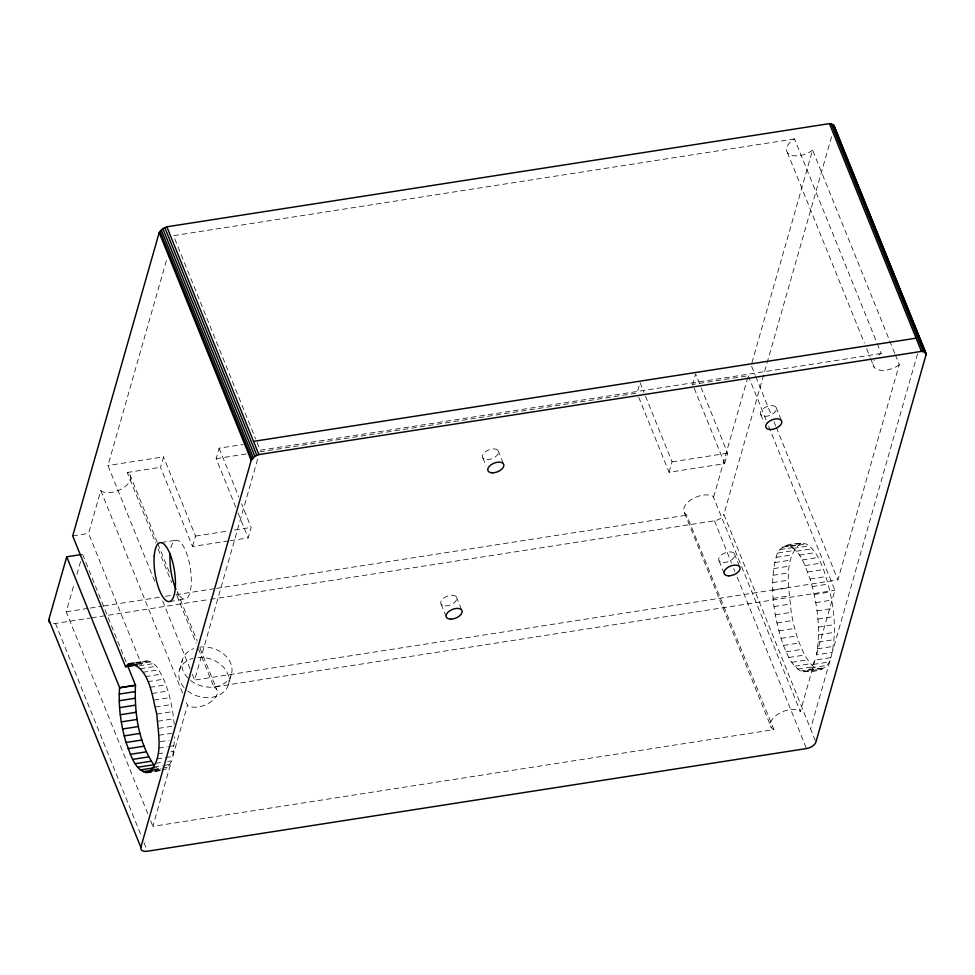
<?xml version="1.0" encoding="UTF-8"?>
<svg xmlns="http://www.w3.org/2000/svg" width="975" height="975" viewBox="0 0 975 975"><rect width="100%" height="100%" fill="white"/><g stroke="black" fill="none" stroke-linecap="round" stroke-linejoin="round"><path stroke-width="0.73" stroke-dasharray="4.88 3.66" d="M806.313 671.556L811.176 667.838L814.978 660.087L830.871 657.613C828.287 671.227 811.895 672.835 800.707 670.995C791.493 665.547 787.386 654.822 783.412 645.426C773.906 617.455 768.714 586.414 776.112 557.347C778.684 543.733 795.088 542.124 806.276 543.965C815.478 549.413 819.597 560.138 823.57 569.534C833.064 597.504 838.268 628.546 830.871 657.613L810.578 728.898M822.193 669.082C813.638 670.422 808.507 661.184 804.741 655.005C797.745 641.721 793.857 627.059 791.2 612.349C789.652 590.862 781.901 559.187 800.67 543.404M917.536 353.827L832.284 652.385L816.404 654.859C821.023 629.606 817.33 603.428 810.115 579.028C805.045 567.109 800.572 546.414 784.79 545.878M165.579 757.575L172.794 756.442L174.757 736.783M147.773 813.638L66.227 611.8L74.417 583.062M76.879 574.446L80.559 561.515M174.257 724.462C172.417 705.583 168.517 686.303 158.718 669.837C155.793 663.878 146.616 656.626 141.448 664.304L88.579 533.435L100.791 490.608L101.303 491.083A17.014 9.323 -22 0 0 123.764 487.585A17.014 9.323 -22 0 0 127.981 472.814L127.213 472.497L155.732 543.075M154.708 581.258L107.945 465.514L166.81 259.082M228.625 540.906L192.562 546.524L160.558 467.305L163.532 456.861L107.945 465.514M235.804 507.293L216.145 458.652L219.119 448.195L243.177 444.454M192.562 546.524L195.536 536.079L163.532 456.861M179.449 670.252L182.423 659.807M814.978 660.087L800.353 711.506L713.164 496.47A17.014 9.323 -22 0 0 690.702 499.968A17.014 9.323 -22 0 0 686.485 514.751L773.931 729.605L152.904 826.349L171.515 760.841L164.288 761.963M895.282 354.766L899.279 364.638L837.903 579.869L194.622 680.075L258.095 457.531M230.124 540.674L248.15 537.871L251.136 527.414L241.581 503.795M187.7 690.958A25.533 19.646 15.9 0 0 228.382 684.779L231.368 674.334A25.533 19.646 15.9 0 0 199.619 647.156M638.735 397.252L669.057 472.302L724.657 463.637L692.64 384.418L695.626 373.973L700.684 386.478M669.057 472.302L672.043 461.857L644.524 393.754M713.676 496.945L748.239 375.765L692.64 384.418M894.721 353.352L812.589 150.089L751.213 365.308L755.211 375.192M724.657 463.637L727.63 453.192L701.244 387.867M815.38 740.781L723.889 514.337L832.528 133.404M172.794 756.442L187.468 705.157L185.189 699.514M816.404 654.859L834.917 590.314L767.057 422.346M161.728 769.799L166.055 769.129L168.114 767.227L171.515 760.841M812.589 150.089L811.748 150.784A17.014 9.323 -22 0 1 789.287 154.282A17.014 9.323 -22 0 1 793.504 139.498L794.515 138.913L876.635 342.176M899.279 364.638L898.426 365.332A17.014 9.323 -22 0 1 879.328 370.098A17.014 9.323 -22 0 1 874.185 360.311M877.207 343.59L881.205 353.474L880.181 354.059A17.014 9.323 -22 0 0 877.037 356.606M794.515 138.913L173.501 235.658L255.621 438.908M881.205 353.474L260.179 450.206L256.193 440.322M127.213 472.497L160.558 467.305M216.145 458.652L246.212 453.96M259.74 451.852L637.053 393.083L640.027 382.639L643.963 392.364M72.698 535.909L88.579 533.435M195.536 536.079L228.589 530.924M234.609 529.998L251.136 527.414M672.043 461.857L727.63 453.192M161.338 542.527L175.78 540.272M66.227 611.8L88.786 608.278M90.285 608.047L102.314 606.17M103.813 605.938L159.449 597.273M165.47 596.334L174.488 594.933M175.988 594.701L215.085 588.607M216.596 588.376L687.241 515.056M169.577 601.502L185.457 599.028M53.43 623.622A8.507 4.656 -22 0 0 55.453 623.452L90.053 618.065M91.565 617.833L208.918 599.552M210.429 599.32L714.456 520.808A8.507 4.656 -22 0 0 723.889 514.337M787.52 545.61L803.4 543.136M782.243 547.207L798.123 544.732M790.396 546.439L806.276 543.965M779.915 549.595L795.807 547.121M793.345 548.316L809.226 545.842M777.867 552.996L793.747 550.522M796.343 551.241L812.224 548.767M776.112 557.347L791.993 554.872M799.329 555.141L815.21 552.667M774.698 562.575L790.579 560.101M135.964 662.513L146.067 660.94M134.026 663.146L148.456 660.904M136.597 663.037L143.825 661.915M802.242 559.955L818.122 557.481M136.524 664.036L150.967 661.793M138.877 664.255L141.765 663.817M139.096 665.852L153.538 663.597M773.638 568.596L789.518 566.122M140.254 668.777L156.134 666.303M805.045 565.61L820.926 563.136M142.825 672.311L158.718 669.837M772.943 575.311L788.836 572.837M807.69 572.008L823.57 569.534M145.348 676.638L161.228 674.164M772.651 582.587L788.531 580.113M147.749 681.671L163.629 679.197M810.115 579.028L826.008 576.554M150.004 687.326L165.884 684.852M772.736 590.314L788.629 587.84M812.309 586.548L828.189 584.074M152.076 693.505L167.956 691.031M773.224 598.357L789.104 595.883M198.51 648.936L213.903 687.046L834.917 590.314M814.198 594.457L830.078 591.983M153.916 700.099L169.808 697.625M774.089 606.572L789.969 604.098M815.783 602.611L831.663 600.137M155.512 706.997L171.393 704.523M775.32 614.823L791.2 612.349M817.013 610.862L832.894 608.388M156.817 714.09L172.709 711.616M776.892 622.976L792.785 620.502M157.828 721.244L173.708 718.77M817.879 619.076L833.759 616.602M778.793 630.886L794.674 628.412M158.511 728.349L172.953 726.107M818.354 627.12L834.234 624.646M158.864 735.272L171.868 733.249M780.975 638.406L796.855 635.932M818.452 634.847L834.332 632.373M160.327 741.682L168.992 740.33M783.412 645.426L799.293 642.952M818.147 642.123L834.027 639.649M158.559 748.13L167.212 746.777M168.663 746.545L174.44 745.656M786.045 651.824L801.938 649.35M817.464 648.838L833.345 646.364M157.901 753.833L165.116 752.7M170.893 751.81L173.782 751.359M788.848 657.479L804.741 655.005M156.914 758.916L164.129 757.794M791.773 662.293L807.653 659.819M155.622 763.315L162.849 762.194M794.747 666.193L810.639 663.719M154.062 766.923L162.715 765.582M164.166 765.351L169.942 764.449M813.235 664.438L829.116 661.964M152.234 769.702L160.887 768.361M162.337 768.129L168.114 767.227M797.745 669.118L813.625 666.644M154.586 769.933L158.913 769.251L161.423 770.152L154.208 771.274M811.176 667.838L827.056 665.364M151.625 771.371L160.29 770.031M155.159 771.457L160.924 770.555M800.707 670.995L816.587 668.521M808.86 670.227L824.74 667.753M803.571 671.824L819.463 669.35M773.931 729.605L773.163 729.3A17.014 9.323 -22 0 1 777.38 714.529A17.014 9.323 -22 0 1 799.841 711.031L800.353 711.506M213.903 687.046L214.658 687.363A17.014 9.323 -22 0 1 210.454 702.134A17.014 9.323 -22 0 1 187.992 705.632L187.468 705.157M156.341 767.447L158.913 769.251M787.373 152.514L864.362 343.066M866.653 348.709L870.066 357.179M870.638 358.593L874.063 367.063M776.124 407.379L780.926 419.274M755.783 376.606L771.749 416.13M774.028 421.773L775.734 426.014M776.307 427.416L837.903 579.869M748.239 375.765L766.484 420.932M760.756 414.558L763.949 422.48M734.346 553.568L739.148 565.451M714.456 520.808L731.506 562.977M733.773 568.608L734.906 571.411M737.185 577.042L806.483 748.556M719.099 560.93L723.901 572.812M684.572 512.972L771.262 727.533M498.103 450.584L503.441 463.783M482.857 457.957L486.062 465.879M456.385 596.858L461.723 610.07M441.139 604.232L445.941 616.115M219.119 448.195L238.777 496.848M238.046 512.85L248.15 537.871M129.882 474.581L157.255 542.332M157.828 543.745L169.236 571.972M177.218 591.74L197.182 641.136M200.033 648.192L216.572 689.13M158.011 548.718L171.697 582.599M176.828 595.298L196.219 643.293M162.691 601.027L190.064 668.777M192.343 674.42L194.622 680.075M100.791 490.608L182.91 693.871M82.619 554.324L126.372 662.647M150.625 820.706L152.904 826.349M55.453 623.452L141.229 835.746M144.068 842.778L146.908 849.81M170.978 547.731A29.786 9.774 81.1 0 1 184.811 549.023A29.786 9.774 81.1 0 1 190.625 589.765A29.786 9.774 81.1 0 1 177.292 592.032M197.913 657.479A25.533 19.646 15.9 0 1 228.382 684.779M184.056 687.546A25.533 19.646 15.9 0 1 192.965 658.344M231.368 674.334A25.533 19.646 15.9 0 1 189.698 679.709M187.882 678.003A25.533 19.646 15.9 0 1 193.647 648.643M486.988 459.639A8.507 4.656 -22 0 0 498.542 451.717A8.507 4.656 -22 0 0 485.916 451.449A8.507 4.656 -22 0 0 486.988 459.639M445.27 605.914A8.507 4.656 -22 0 0 456.824 598.004A8.507 4.656 -22 0 0 444.198 597.724A8.507 4.656 -22 0 0 445.27 605.914M764.766 416.325A8.507 4.656 -22 0 0 776.514 408.537A8.507 4.656 -22 0 0 764.047 408.038A8.507 4.656 -22 0 0 764.766 416.325M723.231 562.612A8.507 4.656 -22 0 0 734.784 554.702A8.507 4.656 -22 0 0 722.158 554.434A8.507 4.656 -22 0 0 723.231 562.612"/><path stroke-width="1.46" d="M137.122 664.974L125.568 666.778L72.698 535.909L159.193 232.623L162.837 228.613L166.859 226.809L829.432 123.618L833.723 125.166L841.608 145.909M81.169 554.556L66.739 556.798L48.823 619.588L140.839 847.348A8.507 4.656 -22 0 0 147.469 851.212L806.483 748.556A8.507 4.656 -22 0 0 815.917 742.097L926.25 354.023L834.234 126.275M150.82 772.127C135.184 774.735 130.516 753.443 126.043 742.487C120.827 724.754 118.255 706.107 119.596 687.631L66.739 556.798M137.865 767.215L153.745 764.741C138.145 741.743 134.343 712.396 135.476 685.157L127.518 665.462M140.839 847.348L251.209 460.383L254.865 456.361L258.875 454.569L921.448 351.378L924.727 352.072L926.25 354.023M125.568 666.778L127.944 664.389L133.075 662.963M147.932 772.578C164.69 760 157.865 732.188 156.817 714.09C152.161 697.527 150.101 668.253 130.187 663.414M253.537 441.37L916.11 338.167M127.944 664.389L133.721 663.487M125.885 666.291L137.438 664.487M119.596 687.631L135.476 685.157M119.559 687.862L135.44 685.388M119.23 694.09L135.123 691.616M119.255 700.72L135.135 698.246M119.596 707.643L135.488 705.169M120.291 714.748L136.171 712.274M121.29 721.902L137.183 719.428M122.606 728.995L138.487 726.521M124.191 735.893L140.083 733.419M126.043 742.487L141.923 740.013M128.115 748.666L143.995 746.192M130.37 754.321L146.25 751.847M132.771 759.354L148.651 756.88M135.281 763.681L151.174 761.207M140.461 769.921L154.903 767.666M143.032 771.725L153.136 770.152M145.543 772.627L151.32 771.725M833.723 125.166L925.738 352.926M842.741 148.736L871.833 220.728M872.966 223.543L888.371 261.653M889.505 264.481L904.91 302.591M906.043 305.419L908.895 312.475M910.041 315.291L920.303 340.702M920.875 342.115L926.213 355.314M832.699 124.325L924.727 352.072M831.236 123.788L923.252 351.548M829.432 123.618L921.448 351.378M166.859 226.809L258.875 454.569M164.775 227.577L256.791 455.325M162.837 228.613L254.865 456.361M161.204 229.856L253.22 457.616M159.949 231.221L251.977 458.981M159.193 232.623L251.209 460.383M50.213 622.879A8.507 4.656 -22 0 1 48.823 619.588M176 589.339A29.786 9.774 81.1 0 1 170.113 553.581M154.221 556.055A29.786 9.774 81.1 0 0 168.285 601.551A29.786 9.774 81.1 0 0 171.697 558.773A29.786 9.774 81.1 0 0 154.221 556.055M492.326 472.838A8.507 4.656 -22 0 0 503.868 464.929A8.507 4.656 -22 0 0 491.254 464.648A8.507 4.656 -22 0 0 492.326 472.838M450.608 619.113A8.507 4.656 -22 0 0 462.162 611.203A8.507 4.656 -22 0 0 449.536 610.935A8.507 4.656 -22 0 0 450.608 619.113M728.569 575.823A8.507 4.656 -22 0 0 740.11 567.901A8.507 4.656 -22 0 0 727.496 567.633A8.507 4.656 -22 0 0 728.569 575.823M770.104 429.536A8.507 4.656 -22 0 0 781.84 421.748A8.507 4.656 -22 0 0 769.385 421.237A8.507 4.656 -22 0 0 770.104 429.536"/></g></svg>
